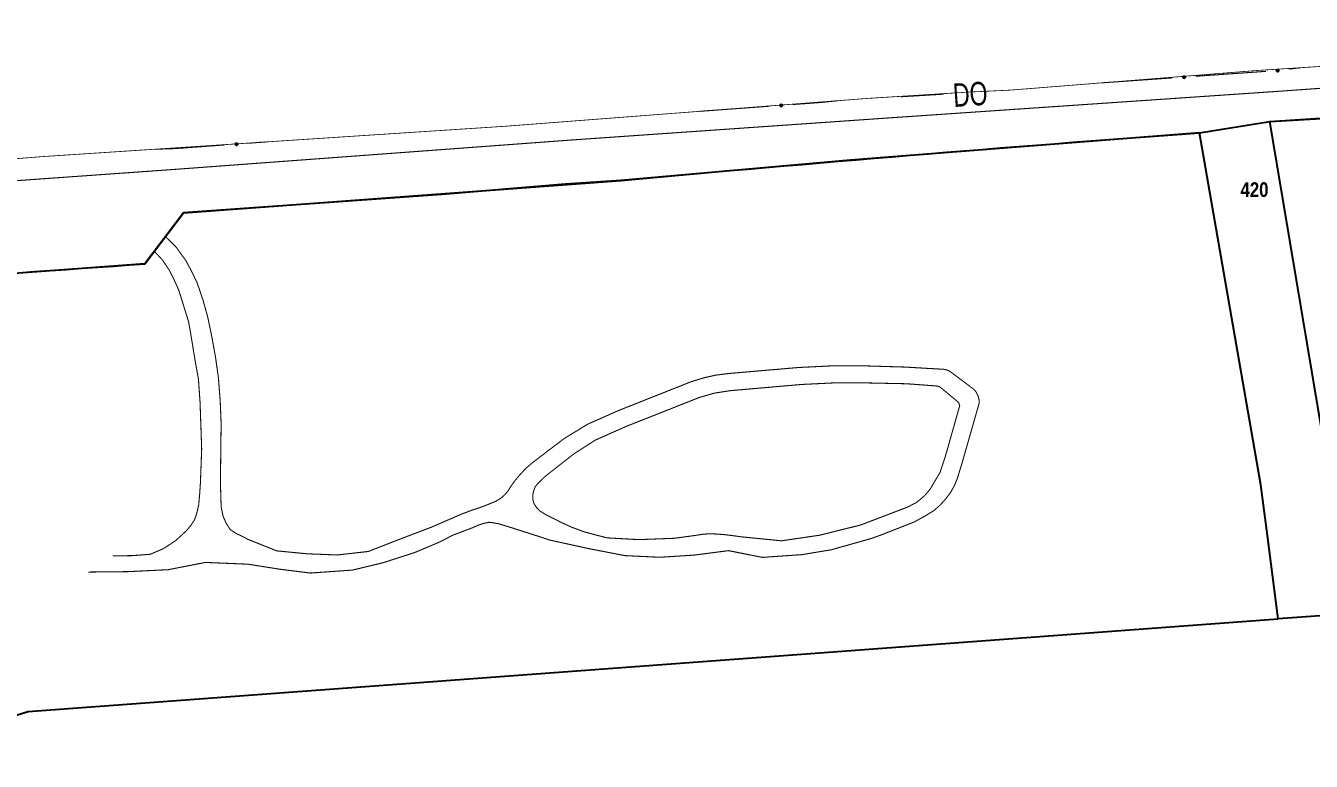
# Model space of a CAD drawing. Extents: x 203591 to 208218, y 4854879 to 4857795.
# Drawn here: x 203825.4 to 204044.6, y 4855984.5 to 4856109.9 of the extents above; entities that cross this region are included whole.
import ezdxf
from ezdxf.enums import TextEntityAlignment as Align

# ---------------------------------------------------------------- set-up
doc = ezdxf.new("R2010")
doc.units = 0
doc.header["$LTSCALE"] = 1.5
doc.header["$MEASUREMENT"] = 0
doc.linetypes.add('PHANTOMX2', pattern=[5, 2.5, -0.5, 0.5, -0.5, 0.5, -0.5])
doc.linetypes.add('TRACO_25', pattern=[8, 3, -1, 1, -1, 1, -1])
for name, color, linetype in [('CD-MALHA-LOTES', 40, 'CONTINUOUS'), ('LM-LIM-SETOR-FISCAL', 7, 'CONTINUOUS'), ('RU-QUADRAS', 210, 'CONTINUOUS'), ('SV-EIXO-ROD-ESTR', 7, 'CONTINUOUS'), ('SV-EST-MUNIC-PAV', 20, 'CONTINUOUS'), ('SV-RUA-NAO-PAV-S-GUIA-C-GUIA', 7, 'PHANTOMX2'), ('SV-TXT-MUNIC-PAV', 20, 'CONTINUOUS'), ('Th_NmrPorta', 7, 'CONTINUOUS')]:
    doc.layers.add(name, color=color, linetype=linetype)
doc.styles.add('ARIAL', font='ARIAL.TTF')
doc.styles.get("Standard").update_dxf_attribs({"font": 'swisscbo.ttf'})
doc.linetypes.add('Limite', pattern='A,20,-3,[130,ltypeshp.shx,S=6.35,R=0,X=0,Y=0],-3,20', length=46)

msp = doc.modelspace()

# ---------------------------------------------------------------- linework, layer by layer
at = {"layer": 'CD-MALHA-LOTES', "linetype": 'Continuous', "flags": 128}
for points in [[(204037.49, 4856093.59), (204064.35, 4856095.31)], [(204025.53, 4856091.64), (204037.49, 4856093.59)], [(204049.38, 4856023), (204037.49, 4856093.59)], [(204025.53, 4856091.64), (203966.03, 4856086.97), (203926.89, 4856083.53), (203917.39, 4856082.89), (203896.3, 4856081.13), (203852.28, 4856077.99), (203845.69, 4856069.3), (203808.75, 4856066.55), (203799.13, 4856065.84), (203759.66, 4856062.51), (203760.27, 4856069.23), (203745.58, 4856068.68), (203745.75, 4856072.77)], [(204037.11, 4856023), (204035.99, 4856031.64), (204025.53, 4856091.64)], [(204038.96, 4856008.77), (204037.11, 4856023)], [(203776.52, 4855977.82), (203825.78, 4855992.96), (204038.96, 4856008.77)], [(204051.62, 4856009.7), (204038.96, 4856008.77)]]:
    msp.add_lwpolyline(points, dxfattribs=at)
at = {"layer": 'LM-LIM-SETOR-FISCAL', "linetype": 'Limite', "ltscale": 0.1, "const_width": 0.13, "flags": 128}
msp.add_lwpolyline([(205796.415, 4856248.315), (205682.51, 4856182.65), (205659.3, 4856170.51), (205621.44, 4856158.01), (205507.35, 4856123.37), (205407.36, 4856092.31), (205394.74, 4856089.5), (205362.25, 4856082.61), (205354.69, 4856080.34), (205337.55, 4856076.77), (205289.87, 4856073.56), (205229.36, 4856070.3), (205219.27, 4856069.56), (205147.92, 4856065.7), (205113.32, 4856064.4), (205090.92, 4856063.16), (205009.9, 4856058.92), (204851.88, 4856050.7), (204687.08, 4856042.13), (204637.14, 4856038.78), (204603.03, 4856036.66), (204553.89, 4856035.32), (204520.66, 4856035.13), (204502.57, 4856037.61), (204484.57, 4856041.23), (204412.67, 4856060.75), (204330.68, 4856083.79), (204299.16, 4856093.11), (204270.41, 4856101.78), (204253.26, 4856107.22), (204244.69, 4856110.17), (204218.41, 4856111.79), (204202.69, 4856112.17), (204189.55, 4856111.98), (204142.89, 4856109.12), (204035.38, 4856102.27), (203993.42, 4856098.93), (203985.94, 4856098.57), (203969, 4856097.51), (203907.01, 4856092.75), (203828.45, 4856087.6), (203806.83, 4856085.89), (203745.43, 4856081.58), (203724.99, 4856080.15), (203677.22, 4856076.56), (203633.71, 4856071.22), (203591.04, 4856063.51), (203660.37, 4856023.03), (203705.27, 4855996.41), (203743.77, 4855973.31), (203818.31, 4855928.72), (203887.09, 4855887.86), (203952.66, 4855848.85), (204025, 4855805.96), (204088.2, 4855766.95), (204107.49, 4855755.62), (204177.8, 4855715.26), (204283.05, 4855651.55), (204316.3, 4855629.3), (204344.05, 4855608.74), (204359.413431, 4855596.133587), (204366.73, 4855590.13), (204395.58, 4855561.78), (204414.87, 4855540.12), (204436.53, 4855514.57), (204458.95, 4855485.04), (204486.36, 4855444.86), (204505.82, 4855416.26), (204534.16, 4855377.59), (204568.85, 4855328.27), (204604.98, 4855276.24), (204637.1, 4855229.79), (204661.77, 4855193.9), (204679.77, 4855167.91), (204703.32, 4855133.45), (204736.81, 4855084.64), (204752.67, 4855062.31), (204783.23, 4855019.37), (204803.12, 4854991.18), (204834.249649, 4854948.199642), (204845.64, 4854959.83), (204876.75, 4854964.71), (204914.35, 4854970.84), (204996.87, 4854983.31), (205090.66, 4854997.71), (205105.98, 4854999.94), (205187.94, 4855012.05), (205245.94, 4855021.11), (205272.68, 4855025.85), (205289.82, 4855028.52), (205353.63, 4855038.1), (205379.87, 4855044.32), (205380.17, 4855053.59), (205399.55, 4855054.95), (205426.54, 4855056.03), (205437.99, 4855056.62), (205499.63, 4855060.67), (205539.31, 4855063.19), (205567.09, 4855064.98), (205582.41, 4855066.09), (205635.91, 4855070), (205692.95, 4855073.42), (205739.37, 4855076.32), (205755.85, 4855076.88), (205779.09, 4855078.91), (205796.39, 4855080.33), (205832.27, 4855082.2), (205855.36, 4855083.58), (205884.96, 4855084.97), (205904.85, 4855085.43), (205945.85, 4855088.06), (205975.45, 4855089.94), (205990.04, 4855090.61), (206010.45, 4855091.62), (206021.42, 4855091.93), (206022.38, 4855094.63), (206023.19, 4855099.07), (206023.73, 4855105.32), (206023.73, 4855114.57), (206023.61, 4855122.77), (206023.73, 4855128.91), (206023.31, 4855148.74), (206059.09, 4855155.08), (206090.43, 4855139.24), (206138.56, 4855111.07), (206178.75, 4855088.19), (206206.79, 4855072.52), (206222.46, 4855062.86), (206230.38, 4855057.64), (206237.19, 4855052.51), (206245.02, 4855046.96), (206277.61, 4855028.92), (206315.11, 4855009.06), (206322.43, 4855004.94), (206334.61, 4854998.15), (206344.05, 4854991.94), (206370.01, 4854978.16), (206377.13, 4854974.52), (206383.62, 4854970.88), (206391.86, 4854965.97), (206400.96, 4854960.99), (206409.67, 4854956.24), (206418.06, 4854951.81), (206428.03, 4854946.58), (206436.74, 4854941.99), (206446.39, 4854936.45), (206454.94, 4854931.86), (206463.33, 4854927.27), (206473.94, 4854921.41), (206483.44, 4854916.66), (206493.49, 4854911.28), (206502.2, 4854906.53), (206509.16, 4854902.73), (206517.55, 4854899.17), (206528.48, 4854896), (206549.69, 4854889.67), (206564.41, 4854883.97), (206567.2, 4854879.08), (206570.83, 4854883.26), (206576.05, 4854891.17), (206582.86, 4854902.57), (206588.24, 4854910.17), (206594.1, 4854919.67), (206601.38, 4854929.09), (206611.99, 4854937.95), (206625.76, 4854949.98), (206640.32, 4854965.18), (206646.34, 4854973.73), (206650.93, 4854980.7), (206656.31, 4854989.4), (206659.8, 4854993.84), (206666.37, 4855000.56), (206674.91, 4855008.32), (206682.51, 4855016.24), (206687.1, 4855021.3), (206689.8, 4855026.21), (206695.97, 4855035.87), (206702.46, 4855046.95), (206709.74, 4855060.01), (206715.44, 4855068.88), (206721.77, 4855075.21), (206727.79, 4855082.65), (206732.22, 4855088.66), (206736.5, 4855097.05), (206739.58, 4855106.79), (206740.85, 4855116.29), (206741.17, 4855125.63), (206741.64, 4855134.02), (206741.17, 4855142.09), (206742.12, 4855150.72), (206742.75, 4855160.06), (206742.43, 4855173.36), (206743.07, 4855183.81), (206745.76, 4855192.36), (206748.45, 4855197.74), (206758.11, 4855205.5), (206768.24, 4855208.82), (206775.2, 4855210.56), (206778.84, 4855212.3), (206783.44, 4855216.26), (206786.6, 4855221.64), (206789.29, 4855225.29), (206792.14, 4855229.4), (206795.63, 4855232.73), (206801.01, 4855234.47), (206808.45, 4855236.21), (206816.52, 4855237.63), (206822.22, 4855240.17), (206827.6, 4855242.54), (206831.4, 4855244.28), (206836.63, 4855244.44), (206839.95, 4855243.97), (206842.19, 4855243.65), (206845.62, 4855240.46), (206849.62, 4855235.99), (206854.58, 4855232.12), (206859.64, 4855229.78), (206864.76, 4855227.39), (206870.2, 4855225.04), (206874.73, 4855222.3), (206878.92, 4855219.29), (206882.98, 4855215.83), (206887.98, 4855212.7), (206893.95, 4855209.85), (206900.29, 4855207.85), (206907.15, 4855206.19), (206913.73, 4855205.04), (206920.81, 4855203.6), (206927.56, 4855201.94), (206933.6, 4855200.48), (206939.89, 4855199.17), (206945.67, 4855197.5), (206951.88, 4855196.77), (206955.646692, 4855197.169441), (206957.306662, 4855197.34315), (206961.862616, 4855199.664984), (206966.527907, 4855198.429918), (206972.051755, 4855197.762708), (206977.408644, 4855196.392723), (206983.226231, 4855195.866614), (206988.517313, 4855195.575902), (206994.381656, 4855194.986132), (206999.439545, 4855194.39722), (207005.614593, 4855193.621657), (207012.363297, 4855193.601324), (207017.572169, 4855195.36525), (207023.03395, 4855199.405412), (207027.732957, 4855202.047994), (207032.274552, 4855204.906141), (207036.833943, 4855207.976499), (207041.709791, 4855210.664404), (207047.645836, 4855212.460922), (207053.627362, 4855214.050921), (207060.025663, 4855216.416757), (207065.622577, 4855219.182648), (207071.297192, 4855222.28006), (207076.000549, 4855226.442043), (207079.81713, 4855231.025691), (207081.103271, 4855236.760794), (207082.59759, 4855241.307754), (207088.023389, 4855243.939561), (207090.578395, 4855249.590665), (207089.808985, 4855256.17649), (207088.296416, 4855261.394437), (207091.682817, 4855264.782116), (207096.437455, 4855266.14688), (207101.10609, 4855269.633922), (207105.023599, 4855274.180832), (207109.741577, 4855275.556417), (207115.560457, 4855275.105675), (207120.834136, 4855274.222138), (207125.843848, 4855273.366924), (207131.736831, 4855271.630579), (207137.125757, 4855270.101991), (207140.28442, 4855270.079902), (207149.515925, 4855272.920652), (207159.750695, 4855279.150512), (207168.205506, 4855287.160332), (207178.440276, 4855293.835183), (207190.455007, 4855299.175063), (207198.909818, 4855306.294903), (207210.479558, 4855312.524764), (207226.054209, 4855320.312089), (207238.95892, 4855331.88183), (207248.7487, 4855350.571411), (207250.973651, 4855379.940753), (207256.758521, 4855404.860194), (207263.433371, 4855423.994765), (207271.888182, 4855446.689256), (207282.567942, 4855472.943668), (207294.805168, 4855494.970674), (207326.84445, 4855524.340016), (207365.558582, 4855558.159258), (207387.072345, 4855586.866424), (207407.157013, 4855615.155159), (207422.962295, 4855638.924947), (207434.532036, 4855666.069339), (207438.091956, 4855689.65381), (207436.311996, 4855734.152813), (207437.646966, 4855776.64936), (207435.867006, 4855804.683732), (207437.201976, 4855838.502973), (207442.986846, 4855862.087445), (207450.106687, 4855888.786846), (207460.341457, 4855908.811397), (207484.893222, 4855935.842551), (207514.888754, 4855951.474025), (207555.868566, 4855955.698748), (207618.394465, 4855944.291996), (207657.684388, 4855935.842551), (207679.230475, 4855930.772883), (207701.081061, 4855927.500978), (207727.335472, 4855933.285849), (207757.594794, 4855943.075629), (207797.198906, 4855948.41551), (207840.362939, 4855943.520619), (207880.857031, 4855931.060899), (207908.46854, 4855922.081144), (207928.081857, 4855916.750273), (207978.978222, 4855907.32502), (207988.919986, 4855905.773418), (208022.363859, 4855902.136547), (208058.853041, 4855901.246567), (208090.002343, 4855903.026527), (208114.955167, 4855908.683361), (208130.682304, 4855913.813432), (208161.847626, 4855928.407512), (208188.891822, 4855948.61949), (208218.286591, 4855981.057933), (208187.445907, 4855991.449903), (208165.321069, 4856010.222493), (208159.224361, 4856022.94), (208156.58974, 4856039.12589), (208148.685879, 4856065.472094), (208141.72335, 4856085.385589), (208131.121743, 4856100.600365), (208114.978287, 4856123.563692), (208106.091421, 4856139.449948), (208093.205298, 4856162.116022), (208084.73682, 4856199.326829), (208076.797221, 4856229.27502), (208073.616124, 4856257.1496), (208067.838157, 4856284.431712), (208065.021572, 4856320.096316), (208063.518292, 4856367.226456), (208062.416051, 4856397.165935), (208051.054374, 4856419.94066), (208041.168955, 4856425.250761), (208034.147983, 4856457.455812), (208021.67975, 4856492.348298), (208031.159526, 4856541.689942), (208020.976111, 4856586.808408), (208019.467809, 4856600.268866), (208028.327718, 4856624.553543), (208027.926294, 4856671.90573), (208026.162133, 4856750.628679), (208030.440265, 4856795.701991), (208034.406877, 4856848.418794), (208036.125381, 4856871.257936), (208022.299519, 4856927.922659), (208010.560024, 4856953.886397), (208008.303255, 4856989.771934), (207999.795743, 4857038.357717), (207992.204293, 4857055.360826), (207973.187812, 4857100.767903), (207964.482023, 4857136.653753), (207955.32649, 4857174.790688), (207947.06, 4857205.66), (207936.24, 4857242.09), (207927.67, 4857273.58), (207918.98, 4857320.37), (207891.61, 4857379.79), (207864.78, 4857442.58), (207832.53, 4857508.13), (207814.62, 4857556.12), (207809.96, 4857575.68), (207785.03, 4857617.04), (207772.89, 4857638.07), (207748.63, 4857685.56), (207726.14, 4857726.05), (207670.54, 4857791.94), (207637.716929, 4857752.579866), (207327.499503, 4857249.046871), (207320.676618, 4857251.493261), (207314.080136, 4857253.877844), (207301.63279, 4857226.347664), (207278.712679, 4857178.433894), (207276.5774, 4857174.787641), (207262.892453, 4857152.57806), (207252.462304, 4857134.399802), (207240.885989, 4857115.917861), (207229.906692, 4857098.269253), (207214.91377, 4857077.033986), (207202.397592, 4857060.643753), (207187.795384, 4857042.763498), (207183.851205, 4857038.068132), (207172.84771, 4857025.964287), (207149.87276, 4857002.228535), (207122.979462, 4856978.24558), (207115.279823, 4856971.792429), (207096.554824, 4856956.721089), (207093.179038, 4856954.256239), (207063.969674, 4856931.265115), (207039.009706, 4856911.05036), (207002.55255, 4856880.952023), (206995.622513, 4856875.427191), (206955.697742, 4856843.197587), (206925.76, 4856819.17), (206889.95, 4856790.29), (206863.87, 4856769.12), (206847.05, 4856755.62), (206812.934473, 4856729.478313), (206791.2, 4856713), (206771.48, 4856697.98), (206751.62, 4856684.07), (206724.81, 4856665.42), (206695.34, 4856644.45), (206670.42, 4856628.03), (206663.08, 4856623.07), (206633.21, 4856602.21), (206600.85, 4856580.16), (206591.4, 4856573.83), (206573.31, 4856561.53), (206563.13, 4856555.38), (206553.22, 4856549.54), (206544.9, 4856545.03), (206536.19, 4856541.04), (206524.84, 4856536.19), (206513.22, 4856531.58), (206498.3, 4856526.31), (206481.81, 4856521.39), (206460.98, 4856515.61), (206436.55, 4856509.25), (206404.85, 4856501.32), (206376.503498, 4856494.172169), (206338.854515, 4856484.264542), (206332.61, 4856481.61), (206321.41, 4856478.45), (206309.98, 4856474.91), (206297.27, 4856470.73), (206283.09, 4856465.93), (206265.98, 4856460.4), (206237.37, 4856450.17), (206227.79, 4856446.64), (206207.64, 4856438.98), (206187.88, 4856431.02), (206170.1, 4856423.58), (206145.59, 4856412.49), (206123.09, 4856402.3), (206095.56, 4856389.84), (206084.72388, 4856385.188271), (206064.4, 4856375.95), (206043.92, 4856366.69), (206002.95, 4856348.23), (205973.98, 4856334.81), (205918.83, 4856309.59), (205889.94, 4856296.39), (205871.28, 4856287.81), (205863.09, 4856283.51), (205834.67, 4856269.04), (205796.415, 4856248.315)], dxfattribs=at)
at = {"layer": 'RU-QUADRAS', "color": 6, "linetype": 'Continuous'}
msp.add_lwpolyline([(203759.66, 4856062.51, -0.0049961305), (203845.69, 4856069.3), (203852.28, 4856077.99), (203926.89, 4856083.53, -0.004668807), (204025.53, 4856091.64), (204037.49, 4856093.59), (204081.36, 4856096.1), (204081.2, 4856098.56, -0.0146702521), (204120.97, 4856100.06), (204121.06, 4856098.38), (204143.91, 4856100.24), (204190.71, 4856103.4), (204200.87, 4856103.58), (204200.89, 4856102.39), (204211.32, 4856103.32), (204211.24, 4856101.72), (204246.61, 4856103.28), (204252.02, 4856024.44)], format="xyb", dxfattribs=at)
at = {"layer": 'SV-EIXO-ROD-ESTR', "const_width": 0.18, "flags": 128}
for points in [[(204040.831887, 4856102.504967), (204042.817603, 4856102.743571)], [(204042.817603, 4856102.743571), (204042.823209, 4856102.744244)], [(204008.92011, 4856100.163803), (204020.890792, 4856101.002115)], [(204024.881019, 4856101.281552), (204036.851702, 4856102.119864)], [(203974.597598, 4856097.786446), (203981.873196, 4856098.22696)], [(203940.216823, 4856095.299838), (203952.185056, 4856096.172422)], [(203956.174467, 4856096.463283), (203960.163877, 4856096.754145)], [(203960.163877, 4856096.754145), (203960.93, 4856096.81)], [(203960.93, 4856096.81), (203963.149943, 4856097.040179)], [(203963.149943, 4856097.040179), (203963.916325, 4856097.119642)], [(203850.84, 4856088.95), (203859.299533, 4856089.569402)], [(203863.288854, 4856089.861498), (203865.283514, 4856090.007546)], [(203865.283514, 4856090.007546), (203866.206692, 4856090.07514)], [(203847.323985, 4856088.837284), (203850.322445, 4856088.933411)], [(203850.322445, 4856088.933411), (203850.84, 4856088.95)]]:
    msp.add_lwpolyline(points, dxfattribs=at)
at = {"layer": 'SV-EIXO-ROD-ESTR', "flags": 128}
for points in [[(204022.734886, 4856101.241608), (204022.766443, 4856101.278973), (204022.801205, 4856101.304635), (204022.836359, 4856101.317692), (204022.870432, 4856101.321131), (204022.905686, 4856101.320723), (204022.94114, 4856101.312469), (204022.97846, 4856101.294593), (204023.016165, 4856101.2632), (204023.040112, 4856101.225862), (204023.054757, 4856101.192083), (204023.060389, 4856101.15676), (204023.059418, 4856101.122518), (204023.049627, 4856101.085975), (204023.031142, 4856101.048332), (204022.998658, 4856101.011182), (204022.964405, 4856100.986258), (204022.930071, 4856100.974521), (204022.894524, 4856100.969084), (204022.858537, 4856100.969932), (204022.823782, 4856100.978234), (204022.785915, 4856100.996915), (204022.749673, 4856101.029462), (204022.724424, 4856101.063341), (204022.712208, 4856101.097501), (204022.707643, 4856101.132618), (204022.707623, 4856101.167983), (204022.714436, 4856101.203967), (204022.734886, 4856101.241608)], [(204038.690384, 4856102.358515), (204038.720046, 4856102.397402), (204038.753492, 4856102.424757), (204038.787954, 4856102.439544), (204038.821814, 4856102.444671), (204038.857045, 4856102.446013), (204038.892865, 4856102.43953), (204038.931026, 4856102.423529), (204038.970244, 4856102.394047), (204038.996015, 4856102.357944), (204039.012319, 4856102.324933), (204039.019698, 4856102.289933), (204039.020429, 4856102.255686), (204039.012464, 4856102.218702), (204038.995871, 4856102.180187), (204038.965271, 4856102.14147), (204038.932298, 4856102.114876), (204038.898589, 4856102.101449), (204038.863356, 4856102.094254), (204038.827371, 4856102.093314), (204038.792247, 4856102.099881), (204038.753499, 4856102.116658), (204038.715685, 4856102.147366), (204038.688786, 4856102.179949), (204038.674888, 4856102.213461), (204038.668586, 4856102.248308), (204038.66681, 4856102.283628), (204038.671827, 4856102.319906), (204038.690384, 4856102.358515)], [(203954.028456, 4856096.417194), (203954.059906, 4856096.45465), (203954.094595, 4856096.480411), (203954.129711, 4856096.493569), (203954.163774, 4856096.497105), (203954.199029, 4856096.496798), (203954.234506, 4856096.488646), (203954.271877, 4856096.470877), (203954.309672, 4856096.439592), (203954.333726, 4856096.402322), (203954.348468, 4856096.368585), (203954.354201, 4856096.333279), (203954.353328, 4856096.299034), (203954.343642, 4856096.262463), (203954.325264, 4856096.224767), (203954.292887, 4856096.187524), (203954.258706, 4856096.162503), (203954.224406, 4856096.150667), (203954.188874, 4856096.145129), (203954.152885, 4856096.145874), (203954.118106, 4856096.154076), (203954.080186, 4856096.172648), (203954.04385, 4856096.205092), (203954.018505, 4856096.238898), (203954.006191, 4856096.273023), (203954.001526, 4856096.308127), (203954.001404, 4856096.343492), (203954.008114, 4856096.379495), (203954.028456, 4856096.417194)], [(203861.142858, 4856089.814745), (203861.174296, 4856089.852211), (203861.208977, 4856089.877982), (203861.244089, 4856089.891151), (203861.278151, 4856089.894698), (203861.313407, 4856089.894402), (203861.348886, 4856089.886261), (203861.386262, 4856089.868503), (203861.424067, 4856089.83723), (203861.448132, 4856089.799968), (203861.462885, 4856089.766235), (203861.468628, 4856089.73093), (203861.467767, 4856089.696686), (203861.458092, 4856089.660112), (203861.439726, 4856089.62241), (203861.40736, 4856089.585157), (203861.373186, 4856089.560125), (203861.33889, 4856089.548279), (203861.30336, 4856089.542729), (203861.267371, 4856089.543463), (203861.23259, 4856089.551655), (203861.194663, 4856089.570215), (203861.158318, 4856089.602648), (203861.132962, 4856089.636446), (203861.120637, 4856089.670567), (203861.115961, 4856089.70567), (203861.115829, 4856089.741034), (203861.122527, 4856089.77704), (203861.142858, 4856089.814745)]]:
    msp.add_lwpolyline(points, close=True, dxfattribs=at)
for points in [[(204022.707623, 4856101.167983), (204023.040112, 4856101.225862)], [(204022.707643, 4856101.132618), (204023.054757, 4856101.192083)], [(204022.711335, 4856101.151658), (204023.042348, 4856101.210404)], [(204022.712208, 4856101.097501), (204023.060389, 4856101.15676)], [(204022.712547, 4856101.114811), (204023.056001, 4856101.171692)], [(204022.714436, 4856101.203967), (204023.016165, 4856101.2632)], [(204022.715758, 4856101.186164), (204023.023535, 4856101.244651)], [(204022.721832, 4856101.079896), (204023.056928, 4856101.138928)], [(204022.724424, 4856101.063341), (204023.059418, 4856101.122518)], [(204022.725625, 4856101.221052), (204022.993928, 4856101.276774)], [(204022.734886, 4856101.241608), (204022.97846, 4856101.294593)], [(204022.739283, 4856101.045554), (204023.049878, 4856101.10287)], [(204022.749673, 4856101.029462), (204023.049627, 4856101.085975)], [(204022.752902, 4856101.261263), (204022.952452, 4856101.302594)], [(204022.766443, 4856101.278973), (204022.94114, 4856101.312469)], [(204022.771517, 4856101.014983), (204023.037384, 4856101.06643)], [(204022.785915, 4856100.996915), (204023.031142, 4856101.048332)], [(204022.786196, 4856101.293687), (204022.914651, 4856101.314994)], [(204022.801205, 4856101.304635), (204022.905686, 4856101.320723)], [(204022.810176, 4856100.990333), (204023.007193, 4856101.028751)], [(204022.823782, 4856100.978234), (204022.998658, 4856101.011182)], [(204022.845445, 4856100.97502), (204022.975166, 4856100.997783)], [(204022.858537, 4856100.969932), (204022.964405, 4856100.986258)], [(204038.66681, 4856102.283628), (204038.996015, 4856102.357944)], [(204038.668586, 4856102.248308), (204039.012319, 4856102.324933)], [(204038.671328, 4856102.267507), (204038.999015, 4856102.342615)], [(204038.671827, 4856102.319906), (204038.970244, 4856102.394047)], [(204038.674032, 4856102.302191), (204038.978525, 4856102.375886)], [(204038.674368, 4856102.230766), (204039.014574, 4856102.304629)], [(204038.674888, 4856102.213461), (204039.019698, 4856102.289933)], [(204038.682155, 4856102.337525), (204038.94736, 4856102.4065)], [(204038.685375, 4856102.196355), (204039.017127, 4856102.271952)], [(204038.688786, 4856102.179949), (204039.020429, 4856102.255686)], [(204038.690384, 4856102.358515), (204038.931026, 4856102.423529)], [(204038.70451, 4856102.162922), (204039.011876, 4856102.235588)], [(204038.707402, 4856102.37904), (204038.904653, 4856102.430229)], [(204038.715685, 4856102.147366), (204039.012464, 4856102.218702)], [(204038.720046, 4856102.397402), (204038.892865, 4856102.43953)], [(204038.738222, 4856102.133989), (204039.001206, 4856102.198573)], [(204038.739045, 4856102.413078), (204038.866283, 4856102.440736)], [(204038.753492, 4856102.424757), (204038.857045, 4856102.446013)], [(204038.753499, 4856102.116658), (204038.995871, 4856102.180187)], [(204038.778057, 4856102.111288), (204038.972924, 4856102.159442)], [(204038.792247, 4856102.099881), (204038.965271, 4856102.14147)], [(204038.814042, 4856102.097746), (204038.942473, 4856102.126922)], [(204038.827371, 4856102.093314), (204038.932298, 4856102.114876)], [(203954.001404, 4856096.343492), (203954.333726, 4856096.402322)], [(203954.001526, 4856096.308127), (203954.348468, 4856096.368585)], [(203954.005163, 4856096.327178), (203954.336006, 4856096.386871)], [(203954.006191, 4856096.273023), (203954.354201, 4856096.333279)], [(203954.006481, 4856096.290334), (203954.349771, 4856096.348198)], [(203954.008114, 4856096.379495), (203954.309672, 4856096.439592)], [(203954.009487, 4856096.361696), (203954.317095, 4856096.421064)], [(203954.015865, 4856096.255446), (203954.350791, 4856096.315437)], [(203954.018505, 4856096.238898), (203954.353328, 4856096.299034)], [(203954.019254, 4856096.396612), (203954.287396, 4856096.453102)], [(203954.028456, 4856096.417194), (203954.271877, 4856096.470877)], [(203954.033415, 4856096.221154), (203954.343844, 4856096.279359)], [(203954.04385, 4856096.205092), (203954.343642, 4856096.262463)], [(203954.046416, 4856096.436901), (203954.245846, 4856096.478804)], [(203954.059906, 4856096.45465), (203954.234506, 4856096.488646)], [(203954.065736, 4856096.190675), (203954.331454, 4856096.242884)], [(203954.079617, 4856096.46942), (203954.20801, 4856096.491095)], [(203954.080186, 4856096.172648), (203954.325264, 4856096.224767)], [(203954.094595, 4856096.480411), (203954.199029, 4856096.496798)], [(203954.104465, 4856096.166136), (203954.301372, 4856096.205119)], [(203954.118106, 4856096.154076), (203954.292887, 4856096.187524)], [(203954.139778, 4856096.150925), (203954.269433, 4856096.174059)], [(203954.152885, 4856096.145874), (203954.258706, 4856096.162503)], [(203861.115829, 4856089.741034), (203861.448132, 4856089.799968)], [(203861.115961, 4856089.70567), (203861.462885, 4856089.766235)], [(203861.119592, 4856089.724721), (203861.450417, 4856089.784517)], [(203861.120637, 4856089.670567), (203861.468628, 4856089.73093)], [(203861.120922, 4856089.687878), (203861.464194, 4856089.745848)], [(203861.122527, 4856089.77704), (203861.424067, 4856089.83723)], [(203861.123906, 4856089.759241), (203861.431496, 4856089.818704)], [(203861.130317, 4856089.652993), (203861.465224, 4856089.713087)], [(203861.132962, 4856089.636446), (203861.467767, 4856089.696686)], [(203861.133662, 4856089.79416), (203861.401787, 4856089.850733)], [(203861.142858, 4856089.814745), (203861.386262, 4856089.868503)], [(203861.147877, 4856089.618706), (203861.458289, 4856089.677007)], [(203861.158318, 4856089.602648), (203861.458092, 4856089.660112)], [(203861.160812, 4856089.834457), (203861.360229, 4856089.876422)], [(203861.174296, 4856089.852211), (203861.348886, 4856089.886261)], [(203861.180208, 4856089.588237), (203861.44591, 4856089.640528)], [(203861.194003, 4856089.866987), (203861.322389, 4856089.888701)], [(203861.194663, 4856089.570215), (203861.439726, 4856089.62241)], [(203861.208977, 4856089.877982), (203861.313407, 4856089.894402)], [(203861.218945, 4856089.56371), (203861.415839, 4856089.602754)], [(203861.23259, 4856089.551655), (203861.40736, 4856089.585157)], [(203861.254262, 4856089.54851), (203861.38391, 4856089.571684)], [(203861.267371, 4856089.543463), (203861.373186, 4856089.560125)]]:
    msp.add_lwpolyline(points, dxfattribs=at)
at = {"layer": 'SV-EST-MUNIC-PAV', "linetype": 'Continuous', "const_width": 0.18, "flags": 128}
msp.add_lwpolyline([(203770.01, 4856079.65), (203850.89, 4856085.41), (203918.38, 4856090.41), (203973.16, 4856094.22), (204038.59, 4856098.69), (204125.7, 4856104.87), (204188.27, 4856108.8), (204203.78, 4856109.23), (204218.26, 4856109.23), (204236.08, 4856107.67), (204240.8, 4856107.1), (204247.95, 4856105.81), (204248.24, 4856105.59), (204248.48, 4856105.36), (204248.67, 4856105.1), (204248.76, 4856104.88), (204248.84, 4856104.65), (204248.9, 4856104.39)], dxfattribs=at)
at = {"layer": 'SV-RUA-NAO-PAV-S-GUIA-C-GUIA', "linetype": 'TRACO_25', "const_width": 0.18, "flags": 128}
for points in [[(203861.87, 4856023.03), (203861.13, 4856023.37), (203860.22, 4856024), (203859.53, 4856025.08), (203859.02, 4856026.23), (203858.68, 4856027.88), (203858.56, 4856031.82), (203858.62, 4856037.76), (203858.68, 4856042.06), (203858.51, 4856046.06), (203858.22, 4856049.83), (203857.71, 4856053.45), (203857.02, 4856057.22), (203856.39, 4856060.23), (203855.54, 4856063.27), (203854.58, 4856066.07), (203853.54, 4856068.23), (203852.63, 4856069.89), (203851.03, 4856072.12), (203849.2, 4856073.93)], [(203847.3, 4856071.42), (203848.63, 4856070), (203849.83, 4856068.23), (203850.63, 4856066.64), (203851.43, 4856064.87), (203852.11, 4856062.7), (203853.14, 4856059.39), (203853.6, 4856056.73), (203854.23, 4856052.85), (203854.8, 4856049.71), (203855.08, 4856045.77), (203855.36, 4856037.78), (203855.15, 4856032.02), (203855.03, 4856030.22), (203854.85, 4856028.17), (203854.52, 4856026.78), (203854.17, 4856025.71), (203853.54, 4856024.74), (203852.8, 4856023.83), (203851.94, 4856023.03)], [(203971.12, 4856023.02), (203976.92, 4856025.3), (203978.94, 4856026.42), (203980.25, 4856027.24), (203981.22, 4856028.09), (203982.11, 4856029.06), (203983.04, 4856030.26), (203983.74, 4856031.5), (203984.24, 4856032.74), (203985.12, 4856035.64), (203987.96, 4856045.57), (203987.92, 4856046.15), (203987.8, 4856046.7), (203987.46, 4856047.39), (203987.06, 4856047.88), (203982.92, 4856050.99), (203982.42, 4856051.21), (203981.84, 4856051.32), (203981.07, 4856051.36), (203975.4, 4856051.69), (203968.35, 4856051.9), (203963.24, 4856051.92), (203957.14, 4856051.62), (203945.17, 4856050.59), (203943.04, 4856050.32), (203940.95, 4856049.85), (203938.84, 4856049.2), (203926.4, 4856044.26), (203921.14, 4856041.93), (203917.13, 4856039.47), (203911.94, 4856035.52), (203910.66, 4856034.44), (203909.62, 4856033.32), (203908.8, 4856032.35), (203908, 4856031.22), (203907.57, 4856030.52), (203907.06, 4856029.93), (203906.4, 4856029.34), (203905.5, 4856028.79), (203904.52, 4856028.4), (203903.58, 4856028.01), (203901.74, 4856027.39), (203899.79, 4856026.67), (203894.51, 4856024.38), (203890.95, 4856023.03)], [(203922.7, 4856023.03), (203920.42, 4856023.65), (203918.45, 4856024.39), (203916.59, 4856025.24), (203913.99, 4856026.56), (203912.97, 4856027.2), (203912.44, 4856027.78), (203912.02, 4856028.44), (203911.82, 4856029.17), (203911.82, 4856029.91), (203912.02, 4856030.72), (203912.25, 4856031.3), (203912.75, 4856031.92), (203913.97, 4856033.08), (203918.87, 4856036.92), (203922.53, 4856039.26), (203927.68, 4856041.55), (203940.31, 4856046.54), (203942.84, 4856047.26), (203945.59, 4856047.68), (203957.71, 4856048.73), (203963.27, 4856049), (203968.34, 4856049), (203975.55, 4856048.85), (203980.76, 4856048.46), (203981.18, 4856048.34), (203981.49, 4856048.11), (203984.2, 4856045.86), (203984.47, 4856045.63), (203984.63, 4856045.11), (203982.23, 4856036.63), (203981.3, 4856033.78), (203979.59, 4856030.88), (203978.63, 4856029.75), (203977.35, 4856028.67), (203975.84, 4856027.86), (203967.73, 4856024.76), (203960.79, 4856023.03)], [(203898.19, 4856023.03), (203901.56, 4856024.3), (203902.52, 4856024.73), (203903.46, 4856025.04), (203904.36, 4856025.23), (203905.18, 4856025.12), (203906.08, 4856024.96), (203907.06, 4856024.65), (203908.36, 4856024.25), (203912.17, 4856023.03)], [(203836.04, 4856016.74), (203842.82, 4856016.81), (203849.64, 4856017.14), (203855.98, 4856018.38), (203863.27, 4856018.08), (203868.63, 4856017.23), (203873.91, 4856016.57), (203881.1, 4856017.08), (203886.36, 4856018.35), (203891.72, 4856020.08), (203895.87, 4856021.83), (203898.19, 4856023.03)], [(203851.94, 4856023.03), (203850.86, 4856022.05), (203848.82, 4856020.72), (203846.6, 4856019.77), (203843.58, 4856019.54), (203840.17, 4856019.5)], [(203890.95, 4856023.03), (203888.55, 4856022.11), (203883.78, 4856020.25), (203878.46, 4856019.65), (203873.38, 4856019.85), (203868.18, 4856020.35), (203863.29, 4856022.3), (203861.87, 4856023.03)], [(203912.17, 4856023.03), (203914.77, 4856022.18), (203921.49, 4856020.71), (203927.54, 4856019.54), (203933.5, 4856019.26), (203939.35, 4856019.63), (203945.21, 4856020.39), (203950.97, 4856019.24), (203957.75, 4856019.71), (203962.74, 4856020.54), (203969.64, 4856022.49), (203971.12, 4856023.02)], [(203922.7, 4856023.03), (203924.48, 4856022.57), (203929.92, 4856022.27), (203936.01, 4856022.5), (203939.85, 4856023.03)], [(203939.85, 4856023.03), (203940.92, 4856023.2), (203941.9, 4856023.26), (203942.72, 4856023.24), (203943.51, 4856023.2), (203944.32, 4856023.14), (203945.3, 4856023.03)], [(203945.3, 4856023.03), (203946.35, 4856022.89), (203947.43, 4856022.74), (203954.23, 4856022.07), (203960.79, 4856023.03)]]:
    msp.add_lwpolyline(points, dxfattribs=at)

# ---------------------------------------------------------------- texts
at = {"layer": 'SV-TXT-MUNIC-PAV', "style": 'ARIAL', "width": 0.7}
msp.add_text('DO', height=4, rotation=4, dxfattribs=at).set_placement((203983.636979, 4856096.024375))
at = {"layer": 'Th_NmrPorta', "color": 1}
msp.add_text('420', height=2.5, dxfattribs=at).set_placement((204032.510604, 4856081.948451), align=Align.MIDDLE_LEFT)

doc.saveas('drawing.dxf')
